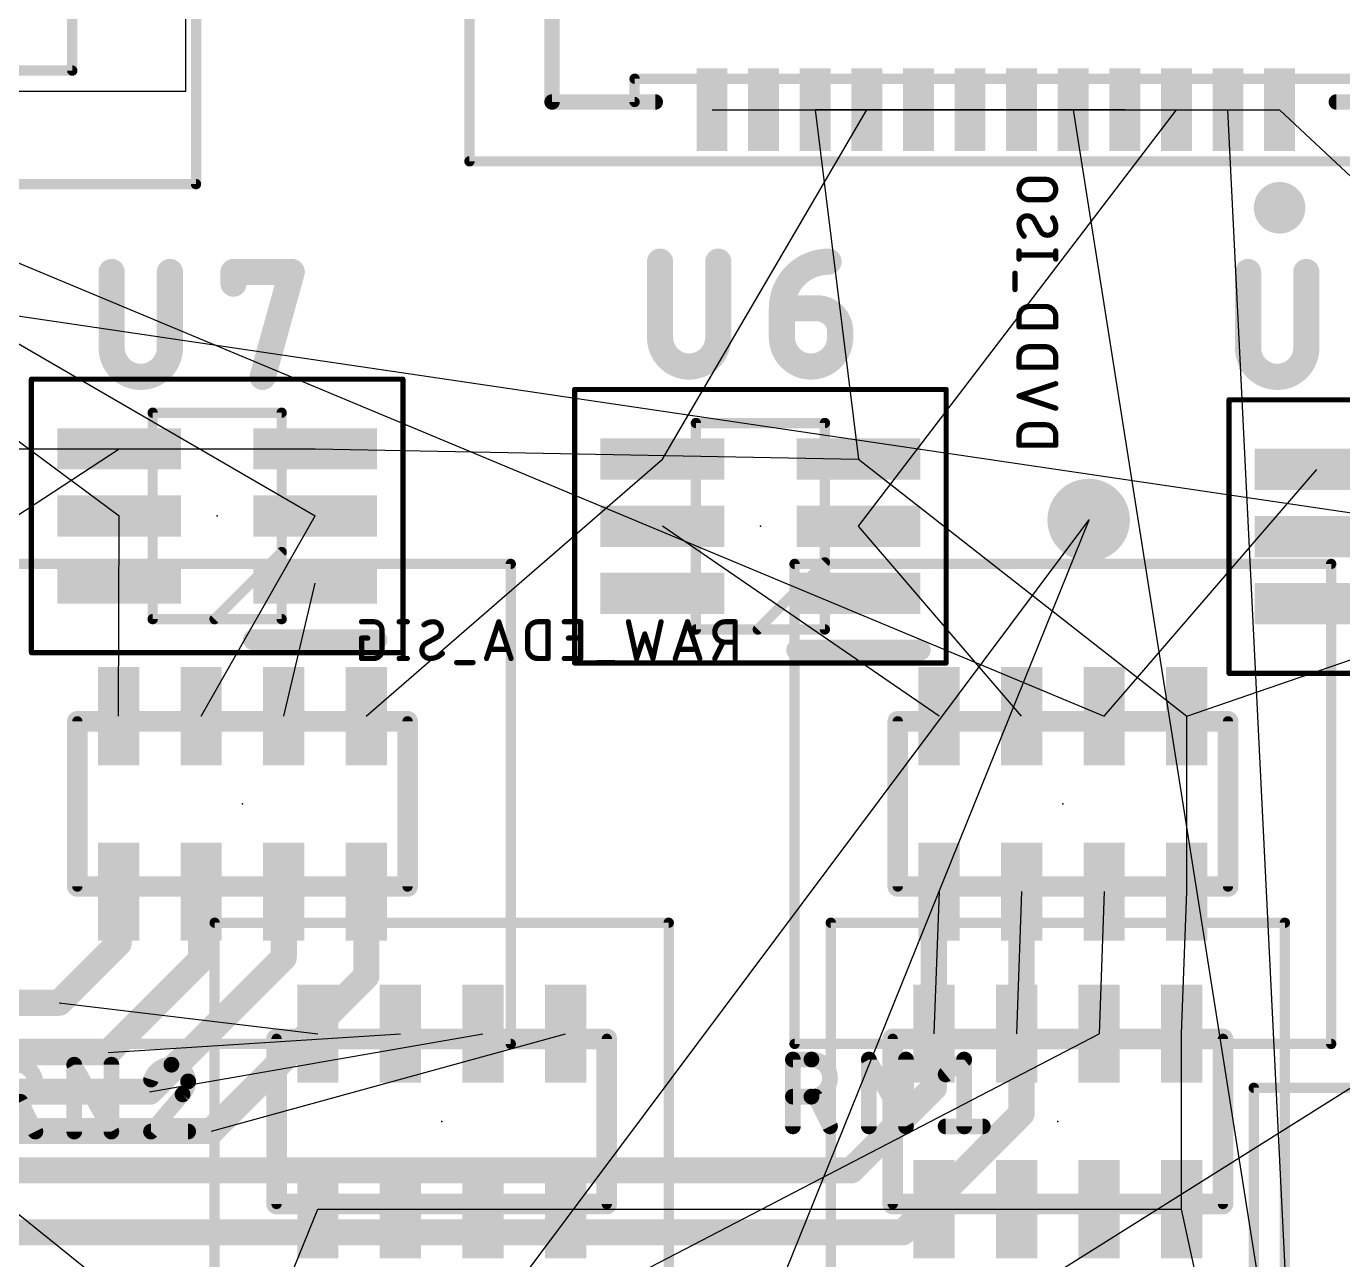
# Model space of a CAD drawing. Extents: x -4.1 to 63.7, y 0.3 to 51.7.
# Drawn here: x 20.71 to 33.46, y 21.63 to 33.58 of the extents above; entities that cross this region are included whole.
import ezdxf

# ---------------------------------------------------------------- set-up
doc = ezdxf.new("R2010")
doc.units = 0
for name, color, linetype in [('1', 12, 'CONTINUOUS'), ('16', 132, 'CONTINUOUS'), ('19', 6, 'CONTINUOUS'), ('21', 253, 'CONTINUOUS'), ('22', 253, 'CONTINUOUS'), ('23', 53, 'CONTINUOUS'), ('24', 53, 'CONTINUOUS'), ('25', 253, 'CONTINUOUS'), ('26', 253, 'CONTINUOUS'), ('39', 12, 'CONTINUOUS'), ('51', 253, 'CONTINUOUS'), ('52', 253, 'CONTINUOUS')]:
    doc.layers.add(name, color=color, linetype=linetype)

# ---------------------------------------------------------------- blocks, each defined once
blk = doc.blocks.new('RECT')
blk.add_solid([(-0.5, -0.5), (0.5, -0.5), (-0.5, 0.5), (0.5, 0.5)])
blk = doc.blocks.new('PIE')
at = {"const_width": 0.5}
blk.add_lwpolyline([(0, -0.25, 1), (0, 0.25, 1), (0, -0.25)], format="xyb", dxfattribs=at)

msp = doc.modelspace()

# ---------------------------------------------------------------- linework, layer by layer
at = {"layer": '1'}
for p, q in [((22.25, 32.954), (22.25, 35.154)), ((19.85, 32.954), (22.25, 32.954))]:
    msp.add_line(p, q, dxfattribs=at)
at = {"layer": '1', "const_width": 0.254}
for points in [[(21.6, 25.2), (21.6, 24.7)], [(22.4, 25.2), (22.4, 24.543)], [(23.2, 25.2), (23.2, 24.562)], [(24, 25.2), (24, 24.381)], [(29.55, 25.2), (29.5, 25.15)], [(29.5, 25.15), (29.5, 23.3)], [(30.35, 23.05), (30.35, 25.2)], [(21.6, 24.7), (21.024, 24.124)], [(22.4, 24.543), (21.5, 23.643)], [(23.2, 24.562), (21.9, 23.262)], [(24, 24.381), (22.5, 22.881)], [(21.024, 24.124), (18.205, 24.124)], [(21.5, 23.643), (18.343, 23.643)], [(18.6, 23.262), (21.9, 23.262)], [(29.5, 23.3), (28.7, 22.5)], [(29.2, 21.9), (30.35, 23.05)], [(18.8422, 22.881), (22.5, 22.881)], [(28.7, 22.5), (19.1, 22.5)], [(20.0428, 21.9), (29.2, 21.9)]]:
    msp.add_lwpolyline(points, dxfattribs=at)
at = {"layer": '1', "const_width": 0.127}
for points in [[(21.6635, 25.2, 1), (21.5365, 25.2)], [(22.4635, 25.2, 1), (22.3365, 25.2)], [(23.2635, 25.2, 1), (23.1365, 25.2)], [(24.0635, 25.2, 1), (23.9365, 25.2)], [(29.5635, 25.15, 1), (29.4365, 25.15)], [(29.4551, 25.1949, 1), (29.5449, 25.1051)], [(29.5949, 25.1551, 1), (29.5051, 25.2449)], [(30.4135, 25.2, 1), (30.2865, 25.2)], [(21.5365, 24.7, 1), (21.6635, 24.7)], [(21.6449, 24.6551, 1), (21.5551, 24.7449)], [(22.4449, 24.4981, 1), (22.3551, 24.5879)], [(23.1365, 24.562, 1), (23.2635, 24.562)], [(23.2449, 24.5171, 1), (23.1551, 24.6069)], [(22.3365, 24.543, 1), (22.4635, 24.543)], [(24.0449, 24.3361, 1), (23.9551, 24.4259)], [(23.9365, 24.381, 1), (24.0635, 24.381)], [(21.024, 24.0605, 1), (21.024, 24.1875)], [(20.9791, 24.1689, 1), (21.0689, 24.0791)], [(21.4551, 23.6879, 1), (21.5449, 23.5981)], [(21.5, 23.5795, 1), (21.5, 23.7065)], [(21.8551, 23.3069, 1), (21.9449, 23.2171)], [(21.9, 23.1985, 1), (21.9, 23.3255)], [(29.4365, 23.3, 1), (29.5635, 23.3)], [(29.5449, 23.2551, 1), (29.4551, 23.3449)], [(30.2865, 23.05, 1), (30.4135, 23.05)], [(30.3949, 23.0051, 1), (30.3051, 23.0949)], [(22.4551, 22.9259, 1), (22.5449, 22.8361)], [(22.5, 22.8175, 1), (22.5, 22.9445)], [(28.6551, 22.5449, 1), (28.7449, 22.4551)], [(28.7, 22.4365, 1), (28.7, 22.5635)], [(29.1551, 21.9449, 1), (29.2449, 21.8551)], [(29.2, 21.8365, 1), (29.2, 21.9635)]]:
    msp.add_lwpolyline(points, format="xyb", dxfattribs=at)
at = {"layer": '19'}
for p, q in [((26.869, 29.39), (28.85, 32.775)), ((27.35, 32.775), (27.85, 32.775)), ((27.85, 32.775), (30.35, 32.775)), ((28.35, 32.775), (28.769, 29.39)), ((31.35, 32.775), (28.35, 32.775)), ((28.769, 28.74), (31.85, 32.775)), ((29.35, 32.775), (29.85, 32.775)), ((29.85, 32.775), (32.35, 32.775)), ((30.35, 32.775), (30.85, 32.775)), ((30.85, 32.775), (33.1, 18.55)), ((32.35, 32.775), (32.85, 32.775)), ((33.1, 17.55), (32.35, 32.775)), ((32.85, 32.775), (38.358, 27.6)), ((7.6, 32.554), (33.1, 12.05)), ((8.6, 32.554), (35.11, 28.64)), ((16.6, 32.554), (21.605, 28.84)), ((17.1, 32.554), (23.505, 28.84)), ((17.6, 32.554), (31.15, 26.9)), ((17.249, 29.49), (23.505, 29.49)), ((17.65, 26.9), (21.605, 29.49)), ((23.505, 29.49), (28.769, 29.39)), ((24, 26.9), (26.869, 29.39)), ((28.769, 29.39), (31.95, 26.9)), ((31.15, 26.9), (33.21, 29.29)), ((21.6, 26.9), (21.605, 28.84)), ((22.4, 26.9), (23.505, 28.84)), ((16.205, 9.013), (31, 28.8)), ((31, 28.8), (26.75, 18.2668)), ((29.55, 26.9), (26.869, 28.74)), ((30.35, 26.9), (28.769, 28.74)), ((23.2, 26.9), (23.505, 28.19)), ((31.95, 26.9), (35.11, 27.99)), ((31.95, 25.2), (31.95, 26.9)), ((38.358, 26.324), (25.6176, 18.3233)), ((29.55, 25.2), (29.501, 23.824)), ((30.35, 25.2), (30.301, 23.824)), ((31.15, 25.2), (31.101, 23.824)), ((31.901, 23.824), (31.95, 25.2)), ((21.024, 24.124), (23.5307, 23.824)), ((21.5, 23.643), (24.3307, 23.824)), ((21.9, 23.262), (25.1307, 23.824)), ((22.5, 22.881), (25.9307, 23.824)), ((23.9182, 20.0921), (31.101, 23.824)), ((31.901, 22.124), (31.901, 23.824)), ((21.9109, 18.1282), (23.5307, 22.124)), ((23.5307, 22.124), (24.3307, 22.124)), ((24.3307, 22.124), (25.1307, 22.124)), ((25.1307, 22.124), (25.9307, 22.124)), ((25.9307, 22.124), (29.501, 22.124)), ((29.501, 22.124), (30.301, 22.124)), ((30.301, 22.124), (31.101, 22.124)), ((31.101, 22.124), (31.901, 22.124)), ((33.1, 16.55), (31.901, 22.124))]:
    msp.add_line(p, q, dxfattribs=at)
at = {"layer": '21'}
for points, const_width in [([(25.8, 33.95), (25.8, 32.85)], 0.15), ([(26.8, 32.85), (25.8, 32.85)], 0.15), ([(34.4, 32.85), (33.4, 32.85)], 0.15), ([(24.105, 27.64), (22.905, 27.64)], 0.2), ([(29.369, 27.54), (28.169, 27.54)], 0.2), ([(21.2, 26.85), (21.2, 25.25)], 0.1), ([(24.4, 26.85), (24.4, 25.25)], 0.1), ([(29.15, 26.85), (29.15, 25.25)], 0.1), ([(32.35, 26.85), (32.35, 25.25)], 0.1)]:
    msp.add_lwpolyline(points, dxfattribs=dict(at, const_width=const_width))
for points, const_width in [([(25.8, 32.8875, 1), (25.8, 32.8125)], 0.075), ([(26.8, 32.8125, 1), (26.8, 32.8875)], 0.075), ([(33.4, 32.8875, 1), (33.4, 32.8125)], 0.075), ([(25.7625, 32.85, 1), (25.8375, 32.85)], 0.075), ([(32.85, 31.7, 1), (32.85, 31.95, 1), (32.85, 31.7)], 0.25), ([(22.905, 27.69, 1), (22.905, 27.59)], 0.1), ([(24.105, 27.59, 1), (24.105, 27.69)], 0.1), ([(28.169, 27.59, 1), (28.169, 27.49)], 0.1), ([(29.369, 27.49, 1), (29.369, 27.59)], 0.1), ([(21.225, 26.85, 1), (21.175, 26.85)], 0.05), ([(24.425, 26.85, 1), (24.375, 26.85)], 0.05), ([(29.175, 26.85, 1), (29.125, 26.85)], 0.05), ([(32.375, 26.85, 1), (32.325, 26.85)], 0.05), ([(21.175, 25.25, 1), (21.225, 25.25)], 0.05), ([(24.375, 25.25, 1), (24.425, 25.25)], 0.05), ([(29.125, 25.25, 1), (29.175, 25.25)], 0.05), ([(32.325, 25.25, 1), (32.375, 25.25)], 0.05)]:
    msp.add_lwpolyline(points, format="xyb", dxfattribs=dict(at, const_width=const_width))
at = {"layer": '22', "const_width": 0.1}
for points in [[(23.1307, 22.174), (23.1307, 23.774)], [(26.3307, 22.174), (26.3307, 23.774)], [(29.101, 22.174), (29.101, 23.774)], [(32.301, 22.174), (32.301, 23.774)]]:
    msp.add_lwpolyline(points, dxfattribs=at)
at = {"layer": '22', "const_width": 0.05}
for points in [[(23.1557, 23.774, 1), (23.1057, 23.774)], [(26.3557, 23.774, 1), (26.3057, 23.774)], [(29.126, 23.774, 1), (29.076, 23.774)], [(32.326, 23.774, 1), (32.276, 23.774)], [(23.1057, 22.174, 1), (23.1557, 22.174)], [(26.3057, 22.174, 1), (26.3557, 22.174)], [(29.076, 22.174, 1), (29.126, 22.174)], [(32.276, 22.174, 1), (32.326, 22.174)]]:
    msp.add_lwpolyline(points, format="xyb", dxfattribs=at)
at = {"layer": '23'}
for p in [(22.555, 28.84), (27.819, 28.74), (31, 28.8), (22.8, 26.05), (30.75, 26.05)]:
    msp.add_point(p, dxfattribs=at)
at = {"layer": '24'}
for p in [(24.7307, 22.974), (30.701, 22.974)]:
    msp.add_point(p, dxfattribs=at)
at = {"layer": '25'}
for points, const_width in [([(26.8465, 31.303), (26.8465, 30.5692)], 0.254), ([(27.4109, 30.5692), (27.4109, 31.303)], 0.254), ([(21.5325, 31.203), (21.5325, 30.4692)], 0.254), ([(22.0969, 30.4692), (22.0969, 31.203)], 0.254), ([(22.7136, 31.0901), (22.7136, 31.203)], 0.254), ([(22.7136, 31.203), (23.278, 31.203)], 0.254), ([(23.278, 31.203), (22.9958, 30.187)], 0.254), ([(32.5445, 31.203), (32.5445, 30.4692)], 0.254), ([(33.1089, 30.4692), (33.1089, 31.203)], 0.254), ([(28.0276, 30.8514), (28.3662, 30.8514)], 0.254), ([(28.0276, 30.5692), (28.0276, 30.8514)], 0.254), ([(28.592, 30.6257), (28.592, 30.5692)], 0.254), ([(21.17, 22.8762), (21.17, 23.5238)], 0.1524), ([(21.17, 23.5238), (21.5298, 22.8762)], 0.1524), ([(21.5298, 22.8762), (21.5298, 23.5238)], 0.1524), ([(28.1339, 22.9262), (28.1339, 23.5738)], 0.1524), ([(28.1339, 23.5738), (28.3138, 23.5738)], 0.1524), ([(28.87, 22.9262), (28.87, 23.5738)], 0.1524), ([(28.87, 23.5738), (29.2298, 22.9262)], 0.1524), ([(29.2298, 22.9262), (29.2298, 23.5738)], 0.1524), ([(29.614, 23.4299), (29.7939, 23.5738)], 0.1524), ([(29.7939, 23.5738), (29.7939, 22.9262)], 0.1524), ([(20.7936, 22.8762), (20.6497, 23.164)], 0.1524), ([(22.2198, 23.236), (21.914, 22.8762)], 0.1524), ([(28.3138, 23.214), (28.1339, 23.214)], 0.1524), ([(28.4936, 22.9262), (28.3497, 23.214)], 0.1524), ([(29.614, 22.9262), (29.9738, 22.9262)], 0.1524), ([(21.914, 22.8762), (22.2738, 22.8762)], 0.1524)]:
    msp.add_lwpolyline(points, dxfattribs=dict(at, const_width=const_width))
for points, const_width in [([(26.91, 31.303, 1), (26.783, 31.303)], 0.127), ([(27.4744, 31.303, 1), (27.3474, 31.303)], 0.127), ([(28.4791, 31.303, 0.4142), (28.0276, 30.8514)], 0.254), ([(28.4791, 31.2395, 1), (28.4791, 31.3665)], 0.127), ([(21.596, 31.203, 1), (21.469, 31.203)], 0.127), ([(22.1604, 31.203, 1), (22.0334, 31.203)], 0.127), ([(22.7771, 31.203, 1), (22.6501, 31.203)], 0.127), ([(22.7136, 31.2665, 1), (22.7136, 31.1395)], 0.127), ([(23.3392, 31.186, 1), (23.2168, 31.22)], 0.127), ([(23.278, 31.1395, 1), (23.278, 31.2665)], 0.127), ([(32.608, 31.203, 1), (32.481, 31.203)], 0.127), ([(33.1724, 31.203, 1), (33.0454, 31.203)], 0.127), ([(22.6501, 31.0901, 1), (22.7771, 31.0901)], 0.127), ([(28.0276, 30.9149, 1), (28.0276, 30.7879)], 0.127), ([(28.0911, 30.8514, 1), (27.9641, 30.8514)], 0.127), ([(27.9641, 30.8514, 1), (28.0911, 30.8514)], 0.127), ([(28.592, 30.6257, 0.4142), (28.3662, 30.8514)], 0.254), ([(28.3662, 30.9149, 1), (28.3662, 30.7879)], 0.127), ([(28.3662, 30.7879, 1), (28.3662, 30.9149)], 0.127), ([(28.6555, 30.6257, 1), (28.5285, 30.6257)], 0.127), ([(26.8465, 30.5692, 1), (27.4109, 30.5692)], 0.254), ([(26.91, 30.5692, 1), (26.783, 30.5692)], 0.127), ([(26.783, 30.5692, 1), (26.91, 30.5692)], 0.127), ([(27.4744, 30.5692, 1), (27.3474, 30.5692)], 0.127), ([(27.3474, 30.5692, 1), (27.4744, 30.5692)], 0.127), ([(28.0276, 30.5692, 1), (28.592, 30.5692)], 0.254), ([(28.0911, 30.5692, 1), (27.9641, 30.5692)], 0.127), ([(27.9641, 30.5692, 1), (28.0911, 30.5692)], 0.127), ([(28.6555, 30.5692, 1), (28.5285, 30.5692)], 0.127), ([(28.5285, 30.6257, 1), (28.6555, 30.6257)], 0.127), ([(28.5285, 30.5692, 1), (28.6555, 30.5692)], 0.127), ([(21.5325, 30.4692, 1), (22.0969, 30.4692)], 0.254), ([(21.596, 30.4692, 1), (21.469, 30.4692)], 0.127), ([(21.469, 30.4692, 1), (21.596, 30.4692)], 0.127), ([(22.1604, 30.4692, 1), (22.0334, 30.4692)], 0.127), ([(22.0334, 30.4692, 1), (22.1604, 30.4692)], 0.127), ([(32.5445, 30.4692, 1), (33.1089, 30.4692)], 0.254), ([(32.608, 30.4692, 1), (32.481, 30.4692)], 0.127), ([(32.481, 30.4692, 1), (32.608, 30.4692)], 0.127), ([(33.1724, 30.4692, 1), (33.0454, 30.4692)], 0.127), ([(33.0454, 30.4692, 1), (33.1724, 30.4692)], 0.127), ([(22.9346, 30.204, 1), (23.057, 30.17)], 0.127), ([(20.6138, 23.164, 1), (20.6138, 23.5238)], 0.1524), ([(21.2081, 23.5238, 1), (21.1319, 23.5238)], 0.0762), ([(21.2033, 23.5423, 1), (21.1367, 23.5053)], 0.0762), ([(21.5679, 23.5238, 1), (21.4917, 23.5238)], 0.0762), ([(22.1119, 23.5238, 0.3252), (21.914, 23.3799)], 0.1524), ([(22.2738, 23.3619, 0.4142), (22.1119, 23.5238)], 0.1524), ([(22.1119, 23.5619, 1), (22.1119, 23.4857)], 0.0762), ([(22.1119, 23.4857, 1), (22.1119, 23.5619)], 0.0762), ([(28.172, 23.5738, 1), (28.0958, 23.5738)], 0.0762), ([(28.1339, 23.6119, 1), (28.1339, 23.5357)], 0.0762), ([(28.3138, 23.214, 1), (28.3138, 23.5738)], 0.1524), ([(28.3138, 23.6119, 1), (28.3138, 23.5357)], 0.0762), ([(28.3138, 23.5357, 1), (28.3138, 23.6119)], 0.0762), ([(28.9081, 23.5738, 1), (28.8319, 23.5738)], 0.0762), ([(28.9033, 23.5923, 1), (28.8367, 23.5553)], 0.0762), ([(29.2679, 23.5738, 1), (29.1917, 23.5738)], 0.0762), ([(29.832, 23.5738, 1), (29.7558, 23.5738)], 0.0762), ([(29.8177, 23.544, 1), (29.7701, 23.6036)], 0.0762), ([(29.5902, 23.4596, 1), (29.6378, 23.4001)], 0.0762), ([(21.8778, 23.3916, 1), (21.9503, 23.3681)], 0.0762), ([(22.2198, 23.236, 0.2052), (22.2738, 23.3619)], 0.1524), ([(22.3119, 23.3619, 1), (22.2357, 23.3619)], 0.0762), ([(22.2357, 23.3619, 1), (22.3119, 23.3619)], 0.0762), ([(20.6838, 23.1811, 1), (20.6157, 23.147)], 0.0762), ([(22.1936, 23.2636, 1), (22.2461, 23.2084)], 0.0762), ([(22.2489, 23.2113, 1), (22.1908, 23.2607)], 0.0762), ([(28.1339, 23.2521, 1), (28.1339, 23.1759)], 0.0762), ([(28.3138, 23.2521, 1), (28.3138, 23.1759)], 0.0762), ([(28.3838, 23.2311, 1), (28.3157, 23.197)], 0.0762), ([(28.3138, 23.1759, 1), (28.3138, 23.2521)], 0.0762), ([(28.0958, 22.9262, 1), (28.172, 22.9262)], 0.0762), ([(28.4596, 22.9092, 1), (28.5277, 22.9432)], 0.0762), ([(28.8319, 22.9262, 1), (28.9081, 22.9262)], 0.0762), ([(29.1917, 22.9262, 1), (29.2679, 22.9262)], 0.0762), ([(29.1965, 22.9077, 1), (29.2631, 22.9447)], 0.0762), ([(29.614, 22.9643, 1), (29.614, 22.8881)], 0.0762), ([(29.7558, 22.9262, 1), (29.832, 22.9262)], 0.0762), ([(29.9738, 22.8881, 1), (29.9738, 22.9643)], 0.0762), ([(20.7596, 22.8592, 1), (20.8277, 22.8932)], 0.0762), ([(21.1319, 22.8762, 1), (21.2081, 22.8762)], 0.0762), ([(21.4917, 22.8762, 1), (21.5679, 22.8762)], 0.0762), ([(21.4965, 22.8577, 1), (21.5631, 22.8947)], 0.0762), ([(21.914, 22.9143, 1), (21.914, 22.8381)], 0.0762), ([(21.885, 22.9009, 1), (21.9431, 22.8515)], 0.0762), ([(22.2738, 22.8381, 1), (22.2738, 22.9143)], 0.0762)]:
    msp.add_lwpolyline(points, format="xyb", dxfattribs=dict(at, const_width=const_width))
at = {"layer": '26'}
for points, const_width in [([(30.4242, 32.1004, 1), (30.4242, 31.9028)], 0.0508), ([(30.4242, 32.1131, 1), (30.4242, 32.0877)], 0.0254), ([(30.4242, 32.0877, 1), (30.4242, 32.1131)], 0.0254), ([(30.5822, 31.9028, 1), (30.5822, 32.1004)], 0.0508), ([(30.5822, 32.1131, 1), (30.5822, 32.0877)], 0.0254), ([(30.5822, 32.0877, 1), (30.5822, 32.1131)], 0.0254), ([(30.4242, 31.9155, 1), (30.4242, 31.8901)], 0.0254), ([(30.4242, 31.8901, 1), (30.4242, 31.9155)], 0.0254), ([(30.5822, 31.9155, 1), (30.5822, 31.8901)], 0.0254), ([(30.5822, 31.8901, 1), (30.5822, 31.9155)], 0.0254), ([(30.4044, 31.7468, 0.4142), (30.3254, 31.6678)], 0.0508), ([(30.4736, 31.7073, 0.2656), (30.4044, 31.7468)], 0.0508), ([(30.4044, 31.7595, 1), (30.4044, 31.7341)], 0.0254), ([(30.4044, 31.7341, 1), (30.4044, 31.7595)], 0.0254), ([(30.3254, 31.6678, 0.2), (30.3748, 31.5493)], 0.0508), ([(30.3381, 31.6678, 1), (30.3127, 31.6678)], 0.0254), ([(30.3127, 31.6678, 1), (30.3381, 31.6678)], 0.0254), ([(30.4847, 31.7134, 1), (30.4624, 31.7012)], 0.0254), ([(30.4626, 31.7009, 1), (30.4845, 31.7137)], 0.0254), ([(30.602, 31.5591, 0.4142), (30.681, 31.6382)], 0.0508), ([(30.6615, 31.7347, 1), (30.6412, 31.7194)], 0.0254), ([(30.681, 31.6382, 0.1623), (30.6514, 31.7271)], 0.0508), ([(30.6937, 31.6382, 1), (30.6683, 31.6382)], 0.0254), ([(30.6683, 31.6382, 1), (30.6937, 31.6382)], 0.0254), ([(30.3658, 31.5402, 1), (30.3837, 31.5583)], 0.0254), ([(30.5438, 31.6051, 1), (30.5219, 31.5922)], 0.0254), ([(30.5328, 31.5986, 0.2656), (30.602, 31.5591)], 0.0508), ([(30.5217, 31.5926, 1), (30.544, 31.6047)], 0.0254), ([(30.602, 31.5718, 1), (30.602, 31.5464)], 0.0254), ([(30.602, 31.5464, 1), (30.602, 31.5718)], 0.0254), ([(30.3381, 31.4071, 1), (30.3127, 31.4071)], 0.0254), ([(30.3254, 31.3803, 1), (30.3254, 31.3549)], 0.0254), ([(30.6937, 31.4071, 1), (30.6683, 31.4071)], 0.0254), ([(30.681, 31.3549, 1), (30.681, 31.3803)], 0.0254), ([(30.3127, 31.3281, 1), (30.3381, 31.3281)], 0.0254), ([(30.6683, 31.3281, 1), (30.6937, 31.3281)], 0.0254), ([(30.2986, 31.1906, 1), (30.2732, 31.1906)], 0.0254), ([(30.2732, 31.0326, 1), (30.2986, 31.0326)], 0.0254), ([(30.4242, 30.869, 0.4142), (30.3254, 30.7702)], 0.0508), ([(30.4242, 30.8817, 1), (30.4242, 30.8563)], 0.0254), ([(30.4242, 30.8563, 1), (30.4242, 30.8817)], 0.0254), ([(30.681, 30.7702, 0.4142), (30.5822, 30.869)], 0.0508), ([(30.5822, 30.8817, 1), (30.5822, 30.8563)], 0.0254), ([(30.5822, 30.8563, 1), (30.5822, 30.8817)], 0.0254), ([(30.3381, 30.7702, 1), (30.3127, 30.7702)], 0.0254), ([(30.3127, 30.7702, 1), (30.3381, 30.7702)], 0.0254), ([(30.6937, 30.7702, 1), (30.6683, 30.7702)], 0.0254), ([(30.6683, 30.7702, 1), (30.6937, 30.7702)], 0.0254), ([(30.3254, 30.6841, 1), (30.3254, 30.6587)], 0.0254), ([(30.3127, 30.6714, 1), (30.3381, 30.6714)], 0.0254), ([(30.6683, 30.6714, 1), (30.6937, 30.6714)], 0.0254), ([(30.681, 30.6587, 1), (30.681, 30.6841)], 0.0254), ([(30.4242, 30.4789, 0.4142), (30.3254, 30.3801)], 0.0508), ([(30.4242, 30.4916, 1), (30.4242, 30.4662)], 0.0254), ([(30.4242, 30.4662, 1), (30.4242, 30.4916)], 0.0254), ([(30.681, 30.3801, 0.4142), (30.5822, 30.4789)], 0.0508), ([(30.5822, 30.4916, 1), (30.5822, 30.4662)], 0.0254), ([(30.5822, 30.4662, 1), (30.5822, 30.4916)], 0.0254), ([(30.3381, 30.3801, 1), (30.3127, 30.3801)], 0.0254), ([(30.3127, 30.3801, 1), (30.3381, 30.3801)], 0.0254), ([(30.6937, 30.3801, 1), (30.6683, 30.3801)], 0.0254), ([(30.6683, 30.3801, 1), (30.6937, 30.3801)], 0.0254), ([(30.3254, 30.294, 1), (30.3254, 30.2686)], 0.0254), ([(30.3127, 30.2813, 1), (30.3381, 30.2813)], 0.0254), ([(30.6683, 30.2813, 1), (30.6937, 30.2813)], 0.0254), ([(30.681, 30.2686, 1), (30.681, 30.294)], 0.0254), ([(30.685, 30.1086, 1), (30.677, 30.1327)], 0.0254), ([(30.3294, 30.0142, 1), (30.3214, 29.9901)], 0.0254), ([(30.3214, 30.0142, 1), (30.3294, 29.9901)], 0.0254), ([(30.677, 29.8715, 1), (30.685, 29.8956)], 0.0254), ([(30.4242, 29.723, 0.4142), (30.3254, 29.6242)], 0.0508), ([(30.4242, 29.7357, 1), (30.4242, 29.7103)], 0.0254), ([(30.4242, 29.7103, 1), (30.4242, 29.7357)], 0.0254), ([(30.681, 29.6242, 0.4142), (30.5822, 29.723)], 0.0508), ([(30.5822, 29.7357, 1), (30.5822, 29.7103)], 0.0254), ([(30.5822, 29.7103, 1), (30.5822, 29.7357)], 0.0254), ([(30.3381, 29.6242, 1), (30.3127, 29.6242)], 0.0254), ([(30.3127, 29.6242, 1), (30.3381, 29.6242)], 0.0254), ([(30.6937, 29.6242, 1), (30.6683, 29.6242)], 0.0254), ([(30.6683, 29.6242, 1), (30.6937, 29.6242)], 0.0254), ([(30.3254, 29.5381, 1), (30.3254, 29.5127)], 0.0254), ([(30.3127, 29.5254, 1), (30.3381, 29.5254)], 0.0254), ([(30.6683, 29.5254, 1), (30.6937, 29.5254)], 0.0254), ([(30.681, 29.5127, 1), (30.681, 29.5381)], 0.0254), ([(23.9541, 27.8272, 1), (23.9541, 27.8018)], 0.0254), ([(24.1517, 27.7355, 0.4142), (24.0727, 27.8145)], 0.0508), ([(24.0727, 27.8272, 1), (24.0727, 27.8018)], 0.0254), ([(24.0727, 27.8018, 1), (24.0727, 27.8272)], 0.0254), ([(24.3182, 27.8272, 1), (24.3182, 27.8018)], 0.0254), ([(24.3704, 27.8145, 1), (24.345, 27.8145)], 0.0254), ([(24.3972, 27.8018, 1), (24.3972, 27.8272)], 0.0254), ([(24.648, 27.8145, 0.1623), (24.5591, 27.7848)], 0.0508), ([(24.5515, 27.795, 1), (24.5667, 27.7747)], 0.0254), ([(24.727, 27.7355, 0.4142), (24.648, 27.8145)], 0.0508), ([(24.648, 27.8272, 1), (24.648, 27.8018)], 0.0254), ([(24.648, 27.8018, 1), (24.648, 27.8272)], 0.0254), ([(25.2963, 27.8185, 1), (25.2722, 27.8105)], 0.0254), ([(25.2963, 27.8105, 1), (25.2722, 27.8185)], 0.0254), ([(25.6622, 27.8145, 0.4142), (25.5635, 27.7157)], 0.0508), ([(25.6622, 27.8272, 1), (25.6622, 27.8018)], 0.0254), ([(25.6622, 27.8018, 1), (25.6622, 27.8272)], 0.0254), ([(25.7737, 27.8145, 1), (25.7483, 27.8145)], 0.0254), ([(25.761, 27.8018, 1), (25.761, 27.8272)], 0.0254), ([(25.919, 27.8272, 1), (25.919, 27.8018)], 0.0254), ([(26.0898, 27.8145, 1), (26.0644, 27.8145)], 0.0254), ([(26.0771, 27.8018, 1), (26.0771, 27.8272)], 0.0254), ([(26.5529, 27.8172, 1), (26.5281, 27.8117)], 0.0254), ([(26.869, 27.8117, 1), (26.8442, 27.8172)], 0.0254), ([(27.1251, 27.8185, 1), (27.101, 27.8105)], 0.0254), ([(27.1251, 27.8105, 1), (27.101, 27.8185)], 0.0254), ([(27.4758, 27.8145, 1), (27.4758, 27.6169)], 0.0508), ([(27.4758, 27.8272, 1), (27.4758, 27.8018)], 0.0254), ([(27.4758, 27.8018, 1), (27.4758, 27.8272)], 0.0254), ([(27.5873, 27.8145, 1), (27.5619, 27.8145)], 0.0254), ([(27.5746, 27.8018, 1), (27.5746, 27.8272)], 0.0254), ([(23.9541, 27.6691, 1), (23.9541, 27.6437)], 0.0254), ([(23.9668, 27.6564, 1), (23.9414, 27.6564)], 0.0254), ([(24.0134, 27.6437, 1), (24.0134, 27.6691)], 0.0254), ([(24.1644, 27.7355, 1), (24.139, 27.7355)], 0.0254), ([(24.139, 27.7355, 1), (24.1644, 27.7354)], 0.0254), ([(24.6875, 27.6663, 0.2656), (24.727, 27.7355)], 0.0508), ([(24.6811, 27.6772, 1), (24.694, 27.6554)], 0.0254), ([(24.6936, 27.6552, 1), (24.6814, 27.6775)], 0.0254), ([(24.7397, 27.7355, 1), (24.7143, 27.7354)], 0.0254), ([(24.7143, 27.7355, 1), (24.7397, 27.7355)], 0.0254), ([(25.5762, 27.7157, 1), (25.5508, 27.7157)], 0.0254), ([(25.5508, 27.7157, 1), (25.5762, 27.7157)], 0.0254), ([(25.9586, 27.6691, 1), (25.9586, 27.6437)], 0.0254), ([(26.0771, 27.6437, 1), (26.0771, 27.6691)], 0.0254), ([(26.7106, 27.7, 1), (26.6865, 27.6919)], 0.0254), ([(26.7106, 27.6919, 1), (26.6865, 27.7)], 0.0254), ([(24.0727, 27.4589, 0.4142), (24.1517, 27.5379)], 0.0508), ([(24.1644, 27.5379, 1), (24.139, 27.5379)], 0.0254), ([(24.5789, 27.607, 0.2656), (24.5393, 27.5379)], 0.0508), ([(24.5393, 27.5379, 0.4142), (24.6184, 27.4589)], 0.0508), ([(24.552, 27.5379, 1), (24.5266, 27.5379)], 0.0254), ([(24.5728, 27.6182, 1), (24.5849, 27.5959)], 0.0254), ([(24.5853, 27.5961, 1), (24.5724, 27.618)], 0.0254), ([(25.1954, 27.5605, 1), (25.1954, 27.5351)], 0.0254), ([(25.3732, 27.5351, 1), (25.3732, 27.5605)], 0.0254), ([(25.5635, 27.5577, 0.4142), (25.6622, 27.4589)], 0.0508), ([(25.5762, 27.5576, 1), (25.5508, 27.5577)], 0.0254), ([(25.5508, 27.5577, 1), (25.5762, 27.5577)], 0.0254), ([(27.0242, 27.5605, 1), (27.0242, 27.5351)], 0.0254), ([(27.202, 27.5351, 1), (27.202, 27.5605)], 0.0254), ([(27.4674, 27.6112, 1), (27.4447, 27.6226)], 0.0254), ([(27.4758, 27.6296, 1), (27.4758, 27.6042)], 0.0254), ([(27.4758, 27.6042, 1), (27.4758, 27.6296)], 0.0254), ([(27.5746, 27.6042, 1), (27.5746, 27.6296)], 0.0254), ([(23.9541, 27.4716, 1), (23.9541, 27.4462)], 0.0254), ([(23.9414, 27.4589, 1), (23.9668, 27.4589)], 0.0254), ([(24.0727, 27.4716, 1), (24.0727, 27.4462)], 0.0254), ([(24.0727, 27.4462, 1), (24.0727, 27.4716)], 0.0254), ([(24.139, 27.5379, 1), (24.1644, 27.5379)], 0.0254), ([(24.3182, 27.4716, 1), (24.3182, 27.4462)], 0.0254), ([(24.345, 27.4589, 1), (24.3704, 27.4589)], 0.0254), ([(24.3972, 27.4462, 1), (24.3972, 27.4716)], 0.0254), ([(24.5266, 27.5379, 1), (24.552, 27.5379)], 0.0254), ([(24.6184, 27.4589, 0.2), (24.7369, 27.5083)], 0.0508), ([(24.6184, 27.4716, 1), (24.6184, 27.4462)], 0.0254), ([(24.6184, 27.4462, 1), (24.6184, 27.4716)], 0.0254), ([(24.7459, 27.4993, 1), (24.7279, 27.5172)], 0.0254), ([(24.8761, 27.4321, 1), (24.8761, 27.4067)], 0.0254), ([(25.0341, 27.4067, 1), (25.0341, 27.4321)], 0.0254), ([(25.1537, 27.4629, 1), (25.1778, 27.4549)], 0.0254), ([(25.3908, 27.4549, 1), (25.4149, 27.4629)], 0.0254), ([(25.6622, 27.4716, 1), (25.6622, 27.4462)], 0.0254), ([(25.6622, 27.4462, 1), (25.6622, 27.4716)], 0.0254), ([(25.7483, 27.4589, 1), (25.7737, 27.4589)], 0.0254), ([(25.761, 27.4462, 1), (25.761, 27.4716)], 0.0254), ([(25.919, 27.4716, 1), (25.919, 27.4462)], 0.0254), ([(26.0644, 27.4589, 1), (26.0898, 27.4589)], 0.0254), ([(26.0771, 27.4462, 1), (26.0771, 27.4716)], 0.0254), ([(26.2416, 27.4321, 1), (26.2416, 27.4067)], 0.0254), ([(26.3996, 27.4067, 1), (26.3996, 27.4321)], 0.0254), ([(26.6075, 27.4629, 1), (26.6316, 27.4549)], 0.0254), ([(26.6071, 27.4561, 1), (26.6319, 27.4616)], 0.0254), ([(26.7652, 27.4616, 1), (26.79, 27.4561)], 0.0254), ([(26.7655, 27.4549, 1), (26.7896, 27.4629)], 0.0254), ([(26.9825, 27.4629, 1), (27.0066, 27.4549)], 0.0254), ([(27.2196, 27.4549, 1), (27.2437, 27.4629)], 0.0254), ([(27.3657, 27.4646, 1), (27.3884, 27.4532)], 0.0254), ([(27.5619, 27.4589, 1), (27.5873, 27.4589)], 0.0254)]:
    msp.add_lwpolyline(points, format="xyb", dxfattribs=dict(at, const_width=const_width))
at = {"layer": '26', "const_width": 0.0508}
for points in [[(30.5822, 32.1004), (30.4242, 32.1004)], [(30.4242, 31.9028), (30.5822, 31.9028)], [(30.4736, 31.7073), (30.5328, 31.5986)], [(30.3254, 31.3281), (30.3254, 31.4071)], [(30.681, 31.3676), (30.3254, 31.3676)], [(30.681, 31.3281), (30.681, 31.4071)], [(30.2859, 31.0326), (30.2859, 31.1906)], [(30.5822, 30.869), (30.4242, 30.869)], [(30.3254, 30.7702), (30.3254, 30.6714)], [(30.681, 30.6714), (30.681, 30.7702)], [(30.3254, 30.6714), (30.681, 30.6714)], [(30.5822, 30.4789), (30.4242, 30.4789)], [(30.3254, 30.3801), (30.3254, 30.2813)], [(30.681, 30.2813), (30.681, 30.3801)], [(30.3254, 30.2813), (30.681, 30.2813)], [(30.3254, 30.0021), (30.681, 30.1207)], [(30.681, 29.8836), (30.3254, 30.0021)], [(30.5822, 29.723), (30.4242, 29.723)], [(30.3254, 29.6242), (30.3254, 29.5254)], [(30.681, 29.5254), (30.681, 29.6242)], [(30.3254, 29.5254), (30.681, 29.5254)], [(24.0727, 27.8145), (23.9541, 27.8145)], [(24.3972, 27.8145), (24.3182, 27.8145)], [(24.3577, 27.8145), (24.3577, 27.4589)], [(25.2843, 27.8145), (25.1658, 27.4589)], [(25.4028, 27.4589), (25.2843, 27.8145)], [(25.761, 27.8145), (25.6622, 27.8145)], [(25.761, 27.4589), (25.761, 27.8145)], [(26.0771, 27.8145), (25.919, 27.8145)], [(26.0771, 27.4589), (26.0771, 27.8145)], [(26.6195, 27.4589), (26.5405, 27.8145)], [(26.8566, 27.8145), (26.7776, 27.4589)], [(27.1131, 27.8145), (26.9946, 27.4589)], [(27.2316, 27.4589), (27.1131, 27.8145)], [(27.5746, 27.8145), (27.4758, 27.8145)], [(27.5746, 27.4589), (27.5746, 27.8145)], [(24.0134, 27.6564), (23.9541, 27.6564)], [(23.9541, 27.6564), (23.9541, 27.4589)], [(24.1517, 27.5379), (24.1517, 27.7355)], [(24.5789, 27.607), (24.6875, 27.6663)], [(25.5635, 27.7157), (25.5635, 27.5577)], [(26.0771, 27.6564), (25.9586, 27.6564)], [(26.6986, 27.6959), (26.6195, 27.4589)], [(26.7776, 27.4589), (26.6986, 27.6959)], [(25.1954, 27.5478), (25.3732, 27.5478)], [(27.0242, 27.5478), (27.202, 27.5478)], [(27.377, 27.4589), (27.4561, 27.6169)], [(27.4758, 27.6169), (27.5746, 27.6169)], [(23.9541, 27.4589), (24.0727, 27.4589)], [(24.3972, 27.4589), (24.3182, 27.4589)], [(25.0341, 27.4194), (24.8761, 27.4194)], [(25.6622, 27.4589), (25.761, 27.4589)], [(25.919, 27.4589), (26.0771, 27.4589)], [(26.3996, 27.4194), (26.2416, 27.4194)]]:
    msp.add_lwpolyline(points, dxfattribs=at)
at = {"layer": '39', "const_width": 0.1}
for points in [[(22.35, 39.354), (22.35, 32.054)], [(25, 32.275), (25, 36.95)], [(35.2, 32.275), (25, 32.275)], [(22.35, 32.054), (3.35, 32.054)], [(32.6, 4.3), (32.6, 23.3)], [(32.6, 23.3), (39.9, 23.3)]]:
    msp.add_lwpolyline(points, dxfattribs=at)
at = {"layer": '39', "const_width": 0.05}
for points in [[(25, 32.3, 1), (25, 32.25)], [(24.975, 32.275, 1), (25.025, 32.275)], [(22.325, 32.054, 1), (22.375, 32.054)], [(22.35, 32.029, 1), (22.35, 32.079)], [(32.625, 23.3, 1), (32.575, 23.3)], [(32.6, 23.325, 1), (32.6, 23.275)]]:
    msp.add_lwpolyline(points, format="xyb", dxfattribs=at)
at = {"layer": '51'}
for points, const_width in [([(21.151, 36.654), (21.151, 33.154)], 0.1), ([(25.8, 33.95), (25.8, 32.85)], 0.1), ([(21.151, 33.154), (4.55, 33.154)], 0.1), ([(33.6, 33.075), (26.6, 33.075)], 0.1), ([(26.6, 33.075), (26.6, 32.85)], 0.1), ([(26.6, 32.85), (25.8, 32.85)], 0.1), ([(20.755, 27.515), (20.755, 30.165)], 0.05), ([(20.755, 30.165), (24.355, 30.165)], 0.05), ([(24.355, 30.165), (24.355, 27.515)], 0.05), ([(26.019, 27.415), (26.019, 30.065)], 0.05), ([(26.019, 30.065), (29.619, 30.065)], 0.05), ([(29.619, 30.065), (29.619, 27.415)], 0.05), ([(32.36, 27.315), (32.36, 29.965)], 0.05), ([(32.36, 29.965), (35.96, 29.965)], 0.05), ([(21.93, 27.84), (21.93, 29.84)], 0.1), ([(21.93, 29.84), (23.18, 29.84)], 0.1), ([(23.18, 29.84), (23.18, 27.84)], 0.1), ([(27.194, 27.74), (27.194, 29.74)], 0.1), ([(27.194, 29.74), (28.444, 29.74)], 0.1), ([(28.444, 29.74), (28.444, 27.74)], 0.1), ([(23.18, 28.49), (22.53, 27.84)], 0.1), ([(20.2, 28.375), (25.4, 28.375)], 0.1), ([(25.4, 28.375), (25.4, 23.725)], 0.1), ([(28.444, 28.39), (27.794, 27.74)], 0.1), ([(28.15, 23.725), (28.15, 28.375)], 0.1), ([(28.15, 28.375), (33.35, 28.375)], 0.1), ([(33.35, 28.375), (33.35, 23.725)], 0.1), ([(23.18, 27.84), (21.93, 27.84)], 0.1), ([(28.444, 27.74), (27.194, 27.74)], 0.1), ([(24.355, 27.515), (20.755, 27.515)], 0.05), ([(29.619, 27.415), (26.019, 27.415)], 0.05), ([(35.96, 27.315), (32.36, 27.315)], 0.05), ([(21.2, 25.25), (21.2, 26.85)], 0.2), ([(21.2, 26.85), (24.4, 26.85)], 0.2), ([(24.4, 26.85), (24.4, 25.25)], 0.2), ([(29.15, 25.25), (29.15, 26.85)], 0.2), ([(29.15, 26.85), (32.35, 26.85)], 0.2), ([(32.35, 26.85), (32.35, 25.25)], 0.2), ([(24.4, 25.25), (21.2, 25.25)], 0.2), ([(32.35, 25.25), (29.15, 25.25)], 0.2), ([(25.4, 23.725), (20.2, 23.725)], 0.1), ([(33.35, 23.725), (28.15, 23.725)], 0.1)]:
    msp.add_lwpolyline(points, dxfattribs=dict(at, const_width=const_width))
for points, const_width in [([(21.126, 33.154, 1), (21.176, 33.154)], 0.05), ([(21.151, 33.129, 1), (21.151, 33.179)], 0.05), ([(26.6, 33.1, 1), (26.6, 33.05)], 0.05), ([(26.625, 33.075, 1), (26.575, 33.075)], 0.05), ([(25.8, 32.875, 1), (25.8, 32.825)], 0.05), ([(25.775, 32.85, 1), (25.825, 32.85)], 0.05), ([(26.575, 32.85, 1), (26.625, 32.85)], 0.05), ([(26.6, 32.825, 1), (26.6, 32.875)], 0.05), ([(20.7675, 30.165, 1), (20.7425, 30.165)], 0.025), ([(20.755, 30.1775, 1), (20.755, 30.1525)], 0.025), ([(24.3675, 30.165, 1), (24.3425, 30.165)], 0.025), ([(24.355, 30.1525, 1), (24.355, 30.1775)], 0.025), ([(26.0315, 30.065, 1), (26.0065, 30.065)], 0.025), ([(26.019, 30.0775, 1), (26.019, 30.0525)], 0.025), ([(29.6315, 30.065, 1), (29.6065, 30.065)], 0.025), ([(29.619, 30.0525, 1), (29.619, 30.0775)], 0.025), ([(32.3725, 29.965, 1), (32.3475, 29.965)], 0.025), ([(32.36, 29.9775, 1), (32.36, 29.9525)], 0.025), ([(21.955, 29.84, 1), (21.905, 29.84)], 0.05), ([(21.93, 29.865, 1), (21.93, 29.815)], 0.05), ([(23.205, 29.84, 1), (23.155, 29.84)], 0.05), ([(23.18, 29.815, 1), (23.18, 29.865)], 0.05), ([(27.219, 29.74, 1), (27.169, 29.74)], 0.05), ([(27.194, 29.765, 1), (27.194, 29.715)], 0.05), ([(28.469, 29.74, 1), (28.419, 29.74)], 0.05), ([(28.444, 29.715, 1), (28.444, 29.765)], 0.05), ([(23.1977, 28.4723, 1), (23.1623, 28.5077)], 0.05), ([(25.425, 28.375, 1), (25.375, 28.375)], 0.05), ([(25.4, 28.35, 1), (25.4, 28.4)], 0.05), ([(28.175, 28.375, 1), (28.125, 28.375)], 0.05), ([(28.15, 28.4, 1), (28.15, 28.35)], 0.05), ([(28.4617, 28.3723, 1), (28.4263, 28.4077)], 0.05), ([(33.375, 28.375, 1), (33.325, 28.375)], 0.05), ([(33.35, 28.35, 1), (33.35, 28.4)], 0.05), ([(21.93, 27.865, 1), (21.93, 27.815)], 0.05), ([(21.905, 27.84, 1), (21.955, 27.84)], 0.05), ([(22.5123, 27.8577, 1), (22.5477, 27.8223)], 0.05), ([(23.155, 27.84, 1), (23.205, 27.84)], 0.05), ([(23.18, 27.815, 1), (23.18, 27.865)], 0.05), ([(27.194, 27.765, 1), (27.194, 27.715)], 0.05), ([(27.169, 27.74, 1), (27.219, 27.74)], 0.05), ([(27.7763, 27.7577, 1), (27.8117, 27.7223)], 0.05), ([(28.419, 27.74, 1), (28.469, 27.74)], 0.05), ([(28.444, 27.715, 1), (28.444, 27.765)], 0.05), ([(20.755, 27.5275, 1), (20.755, 27.5025)], 0.025), ([(20.7425, 27.515, 1), (20.7675, 27.515)], 0.025), ([(24.3425, 27.515, 1), (24.3675, 27.515)], 0.025), ([(24.355, 27.5025, 1), (24.355, 27.5275)], 0.025), ([(26.019, 27.4275, 1), (26.019, 27.4025)], 0.025), ([(26.0065, 27.415, 1), (26.0315, 27.415)], 0.025), ([(29.6065, 27.415, 1), (29.6315, 27.415)], 0.025), ([(29.619, 27.4025, 1), (29.619, 27.4275)], 0.025), ([(32.36, 27.3275, 1), (32.36, 27.3025)], 0.025), ([(32.3475, 27.315, 1), (32.3725, 27.315)], 0.025), ([(21.25, 26.85, 1), (21.15, 26.85)], 0.1), ([(21.2, 26.9, 1), (21.2, 26.8)], 0.1), ([(24.45, 26.85, 1), (24.35, 26.85)], 0.1), ([(24.4, 26.8, 1), (24.4, 26.9)], 0.1), ([(29.2, 26.85, 1), (29.1, 26.85)], 0.1), ([(29.15, 26.9, 1), (29.15, 26.8)], 0.1), ([(32.4, 26.85, 1), (32.3, 26.85)], 0.1), ([(32.35, 26.8, 1), (32.35, 26.9)], 0.1), ([(21.2, 25.3, 1), (21.2, 25.2)], 0.1), ([(21.15, 25.25, 1), (21.25, 25.25)], 0.1), ([(24.35, 25.25, 1), (24.45, 25.25)], 0.1), ([(24.4, 25.2, 1), (24.4, 25.3)], 0.1), ([(29.15, 25.3, 1), (29.15, 25.2)], 0.1), ([(29.1, 25.25, 1), (29.2, 25.25)], 0.1), ([(32.3, 25.25, 1), (32.4, 25.25)], 0.1), ([(32.35, 25.2, 1), (32.35, 25.3)], 0.1), ([(25.375, 23.725, 1), (25.425, 23.725)], 0.05), ([(25.4, 23.7, 1), (25.4, 23.75)], 0.05), ([(28.15, 23.75, 1), (28.15, 23.7)], 0.05), ([(28.125, 23.725, 1), (28.175, 23.725)], 0.05), ([(33.325, 23.725, 1), (33.375, 23.725)], 0.05), ([(33.35, 23.7, 1), (33.35, 23.75)], 0.05)]:
    msp.add_lwpolyline(points, format="xyb", dxfattribs=dict(at, const_width=const_width))
at = {"layer": '52'}
for points, const_width in [([(26.9307, 24.899), (22.5307, 24.899)], 0.1), ([(22.5307, 24.899), (22.5307, 21.049)], 0.1), ([(26.9307, 21.049), (26.9307, 24.899)], 0.1), ([(32.901, 24.899), (28.501, 24.899)], 0.1), ([(28.501, 24.899), (28.501, 21.049)], 0.1), ([(32.901, 21.049), (32.901, 24.899)], 0.1), ([(26.3307, 23.774), (23.1307, 23.774)], 0.2), ([(23.1307, 23.774), (23.1307, 22.174)], 0.2), ([(26.3307, 22.174), (26.3307, 23.774)], 0.2), ([(32.301, 23.774), (29.101, 23.774)], 0.2), ([(29.101, 23.774), (29.101, 22.174)], 0.2), ([(32.301, 22.174), (32.301, 23.774)], 0.2), ([(23.1307, 22.174), (26.3307, 22.174)], 0.2), ([(29.101, 22.174), (32.301, 22.174)], 0.2)]:
    msp.add_lwpolyline(points, dxfattribs=dict(at, const_width=const_width))
for points, const_width in [([(22.5307, 24.924, 1), (22.5307, 24.874)], 0.05), ([(22.5557, 24.899, 1), (22.5057, 24.899)], 0.05), ([(26.9557, 24.899, 1), (26.9057, 24.899)], 0.05), ([(26.9307, 24.874, 1), (26.9307, 24.924)], 0.05), ([(28.501, 24.924, 1), (28.501, 24.874)], 0.05), ([(28.526, 24.899, 1), (28.476, 24.899)], 0.05), ([(32.926, 24.899, 1), (32.876, 24.899)], 0.05), ([(32.901, 24.874, 1), (32.901, 24.924)], 0.05), ([(23.1307, 23.824, 1), (23.1307, 23.724)], 0.1), ([(23.1807, 23.774, 1), (23.0807, 23.774)], 0.1), ([(26.3807, 23.774, 1), (26.2807, 23.774)], 0.1), ([(26.3307, 23.724, 1), (26.3307, 23.824)], 0.1), ([(29.101, 23.824, 1), (29.101, 23.724)], 0.1), ([(29.151, 23.774, 1), (29.051, 23.774)], 0.1), ([(32.351, 23.774, 1), (32.251, 23.774)], 0.1), ([(32.301, 23.724, 1), (32.301, 23.824)], 0.1), ([(23.1307, 22.224, 1), (23.1307, 22.124)], 0.1), ([(23.0807, 22.174, 1), (23.1807, 22.174)], 0.1), ([(26.2807, 22.174, 1), (26.3807, 22.174)], 0.1), ([(26.3307, 22.124, 1), (26.3307, 22.224)], 0.1), ([(29.101, 22.224, 1), (29.101, 22.124)], 0.1), ([(29.051, 22.174, 1), (29.151, 22.174)], 0.1), ([(32.251, 22.174, 1), (32.351, 22.174)], 0.1), ([(32.301, 22.124, 1), (32.301, 22.224)], 0.1)]:
    msp.add_lwpolyline(points, format="xyb", dxfattribs=dict(at, const_width=const_width))

# ---------------------------------------------------------------- block references
at = {"layer": '1'}
for p, xscale, yscale, rotation in [((27.35, 32.775), 0.3, 0.8, 180), ((27.85, 32.775), 0.3, 0.8, 180), ((28.35, 32.775), 0.3, 0.8, 180), ((28.85, 32.775), 0.3, 0.8, 180), ((29.35, 32.775), 0.3, 0.8, 180), ((29.85, 32.775), 0.3, 0.8, 180), ((30.35, 32.775), 0.3, 0.8, 180), ((30.85, 32.775), 0.3, 0.8, 180), ((31.35, 32.775), 0.3, 0.8, 180), ((31.85, 32.775), 0.3, 0.8, 180), ((32.35, 32.775), 0.3, 0.8, 180), ((32.85, 32.775), 0.3, 0.8, 180), ((21.605, 29.49), 1.2, 0.4, 180), ((23.505, 29.49), 1.2, 0.4, 180), ((26.869, 29.39), 1.2, 0.4, 180), ((28.769, 29.39), 1.2, 0.4, 180), ((33.21, 29.29), 1.2, 0.4, 180), ((21.605, 28.84), 1.2, 0.4, 180), ((23.505, 28.84), 1.2, 0.4, 180), ((26.869, 28.74), 1.2, 0.4, 180), ((28.769, 28.74), 1.2, 0.4, 180), ((33.21, 28.64), 1.2, 0.4, 180), ((21.605, 28.19), 1.2, 0.4, 180), ((23.505, 28.19), 1.2, 0.4, 180), ((26.869, 28.09), 1.2, 0.4, 180), ((28.769, 28.09), 1.2, 0.4, 180), ((33.21, 27.99), 1.2, 0.4, 180), ((21.6, 26.9), 0.95, 0.4, 270), ((22.4, 26.9), 0.95, 0.4, 270), ((23.2, 26.9), 0.95, 0.4, 270), ((24, 26.9), 0.95, 0.4, 270), ((29.55, 26.9), 0.95, 0.4, 270), ((30.35, 26.9), 0.95, 0.4, 270), ((31.15, 26.9), 0.95, 0.4, 270), ((31.95, 26.9), 0.95, 0.4, 270), ((21.6, 25.2), 0.95, 0.4, 270), ((22.4, 25.2), 0.95, 0.4, 270), ((23.2, 25.2), 0.95, 0.4, 270), ((24, 25.2), 0.95, 0.4, 270), ((29.55, 25.2), 0.95, 0.4, 270), ((30.35, 25.2), 0.95, 0.4, 270), ((31.15, 25.2), 0.95, 0.4, 270), ((31.95, 25.2), 0.95, 0.4, 270)]:
    msp.add_blockref('RECT', p, dxfattribs=dict(at, xscale=xscale, yscale=yscale, rotation=rotation))
at = {"layer": '16', "xscale": 0.8, "yscale": 0.8}
msp.add_blockref('PIE', (31, 28.8), dxfattribs=at)
at = {"layer": '16', "xscale": 0.95, "yscale": 0.4, "rotation": 90}
for p in [(23.5307, 23.824), (24.3307, 23.824), (25.1307, 23.824), (25.9307, 23.824), (29.501, 23.824), (30.301, 23.824), (31.101, 23.824), (31.901, 23.824), (23.5307, 22.124), (24.3307, 22.124), (25.1307, 22.124), (25.9307, 22.124), (29.501, 22.124), (30.301, 22.124), (31.101, 22.124), (31.901, 22.124)]:
    msp.add_blockref('RECT', p, dxfattribs=at)

doc.saveas('drawing.dxf')
